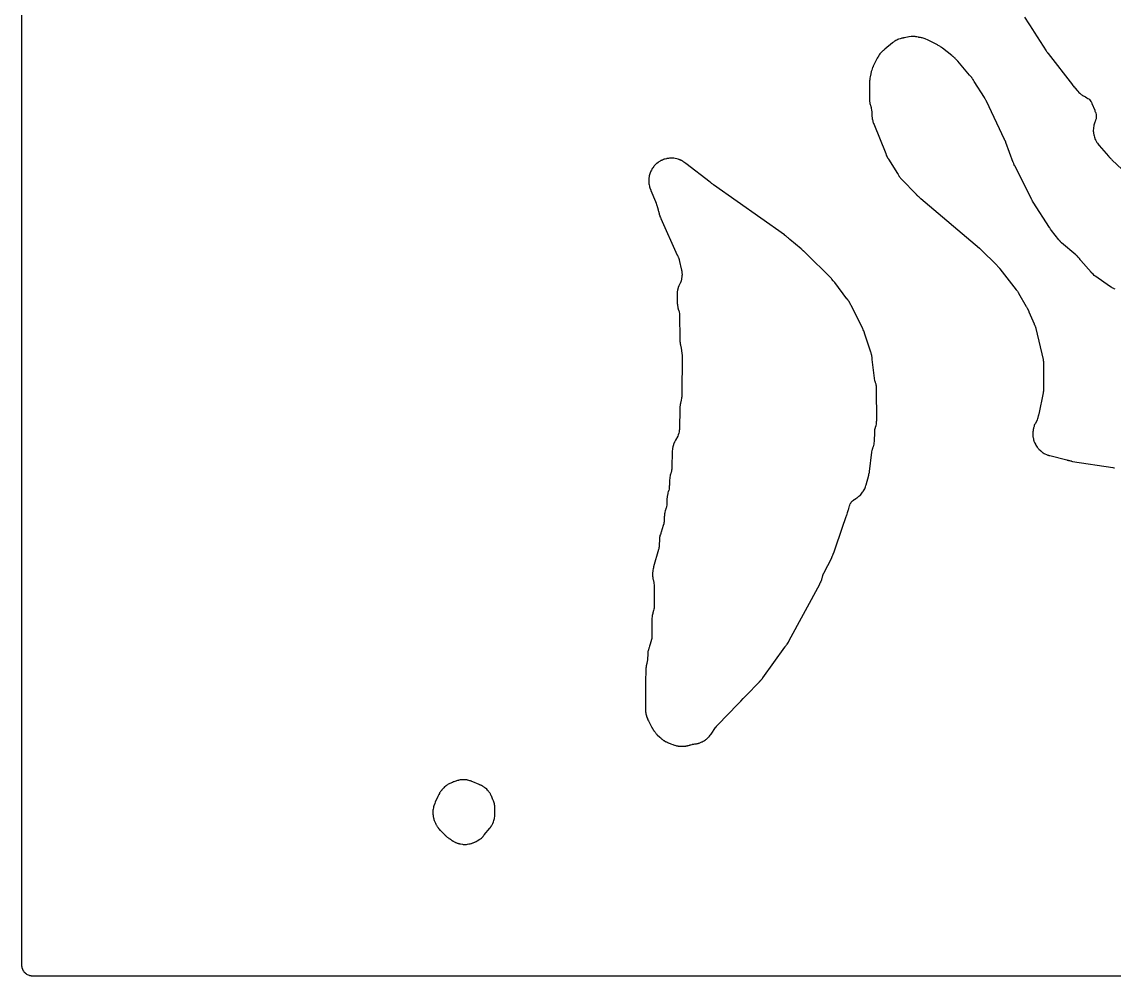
# Model space of a CAD drawing. Header units: millimetres. Extents: x 0 to 300, y 0 to 300.
# Drawn here: x -0.1 to 120.9, y -0.1 to 105.6 of the extents above; entities that cross this region are included whole.
import ezdxf

# ---------------------------------------------------------------- set-up
doc = ezdxf.new("R2010")
doc.units = ezdxf.units.MM
doc.layers.add('CUT', color=7, linetype='CONTINUOUS')

msp = doc.modelspace()

# ---------------------------------------------------------------- linework, layer by layer
at = {"layer": 'CUT'}
for points in [[(298.85, -0.08), (1.15, -0.08), (1.01, -0.07), (0.99, -0.07), (0.97, -0.06), (0.91, -0.05), (0.89, -0.05), (0.88, -0.05), (0.83, -0.04), (0.8, -0.03), (0.79, -0.03), (0.78, -0.02), (0.67, 0.02), (0.56, 0.07), (0.54, 0.08), (0.46, 0.12), (0.46, 0.13), (0.41, 0.17), (0.39, 0.18), (0.37, 0.19), (0.36, 0.2), (0.33, 0.23), (0.28, 0.28), (0.23, 0.33), (0.2, 0.36), (0.19, 0.37), (0.18, 0.39), (0.17, 0.41), (0.13, 0.46), (0.12, 0.46), (0.08, 0.54), (0.07, 0.56), (0.02, 0.67), (-0.02, 0.78), (-0.03, 0.79), (-0.03, 0.8), (-0.04, 0.83), (-0.05, 0.88), (-0.05, 0.89), (-0.05, 0.91), (-0.06, 0.97), (-0.07, 0.99), (-0.07, 1.01), (-0.08, 1.15), (-0.08, 298.84)], [(110.99, 106.14), (111.93, 104.69), (111.96, 104.64), (111.97, 104.63), (111.97, 104.62), (112.05, 104.51), (113.38, 102.44), (113.42, 102.36), (113.5, 102.26), (113.5, 102.25), (113.56, 102.19), (113.59, 102.15), (113.6, 102.14), (116.29, 98.65), (116.31, 98.62), (116.34, 98.59), (116.38, 98.53), (116.46, 98.44), (116.48, 98.43), (116.6, 98.29), (116.81, 98.03), (116.89, 97.94), (116.9, 97.94), (117.01, 97.81), (117.1, 97.73), (117.18, 97.66), (117.25, 97.6), (117.33, 97.54), (117.42, 97.48), (117.51, 97.43), (117.57, 97.4), (117.59, 97.39), (117.73, 97.32), (117.91, 97.23), (118.02, 97.16), (118.11, 97.1), (118.17, 97.04), (118.26, 96.94), (118.34, 96.82), (118.4, 96.73), (118.46, 96.6), (118.76, 95.84), (118.79, 95.75), (118.82, 95.67), (118.85, 95.62), (118.88, 95.52), (118.91, 95.39), (118.93, 95.26), (118.94, 95.15), (118.93, 95.03), (118.92, 94.91), (118.89, 94.8), (118.87, 94.73), (118.86, 94.71), (118.82, 94.62), (118.82, 94.61), (118.81, 94.59), (118.79, 94.54), (118.78, 94.52), (118.74, 94.43), (118.73, 94.4), (118.73, 94.38), (118.71, 94.32), (118.7, 94.28), (118.68, 94.21), (118.65, 94.08), (118.63, 93.95), (118.62, 93.81), (118.62, 93.78), (118.61, 93.62), (118.61, 93.56), (118.61, 93.53), (118.62, 93.4), (118.64, 93.3), (118.64, 93.27), (118.66, 93.21), (118.67, 93.15), (118.67, 93.12), (118.69, 93.01), (118.73, 92.86), (118.77, 92.74), (118.79, 92.7), (118.82, 92.62), (118.84, 92.59), (118.86, 92.56), (118.89, 92.5), (118.93, 92.41), (119, 92.28), (119.02, 92.25), (119.08, 92.18), (119.23, 91.99), (119.27, 91.94), (120.31, 90.75), (120.32, 90.74), (120.37, 90.68), (120.38, 90.66), (120.42, 90.62), (120.46, 90.58), (120.46, 90.57), (120.53, 90.51), (120.57, 90.46), (120.62, 90.41), (120.66, 90.36), (120.67, 90.35), (120.7, 90.33), (123.98, 87.23)], [(121.02, 76.03), (120.91, 76.07), (120.87, 76.09), (120.79, 76.12), (120.71, 76.18), (120.62, 76.23), (120.61, 76.23), (120.57, 76.26), (120.42, 76.36), (118.9, 77.42), (118.88, 77.44), (118.86, 77.45), (118.81, 77.48), (118.79, 77.5), (118.72, 77.55), (118.62, 77.63), (118.5, 77.75), (118.43, 77.82), (118.42, 77.83), (118.39, 77.87), (118.37, 77.89), (117.22, 79.21), (117.16, 79.28), (117.14, 79.32), (117.07, 79.41), (117.03, 79.45), (116.99, 79.5), (116.98, 79.51), (116.98, 79.52), (116.96, 79.53), (116.95, 79.54), (116.92, 79.58), (116.89, 79.61), (116.88, 79.63), (116.85, 79.66), (116.84, 79.67), (116.83, 79.68), (116.81, 79.69), (116.78, 79.72), (116.74, 79.76), (116.73, 79.76), (116.67, 79.82), (115.09, 81.17), (115.02, 81.23), (115, 81.25), (114.98, 81.27), (114.97, 81.28), (114.93, 81.32), (114.93, 81.33), (114.89, 81.36), (114.79, 81.49), (113.97, 82.54), (113.88, 82.67), (113.79, 82.82), (113.76, 82.87), (111.94, 85.67), (111.88, 85.77), (111.82, 85.9), (111.8, 85.93), (111.77, 86.01), (111.73, 86.09), (109.9, 89.69), (109.89, 89.7), (109.88, 89.72), (109.87, 89.74), (109.86, 89.76), (109.84, 89.8), (109.83, 89.82), (109.82, 89.86), (109.81, 89.87), (109.81, 89.88), (109.8, 89.93), (109.76, 90.01), (109.74, 90.05), (108.93, 92.26), (108.92, 92.28), (108.91, 92.3), (108.91, 92.31), (108.87, 92.41), (108.83, 92.48), (108.82, 92.49), (108.82, 92.5), (108.77, 92.6), (106.76, 96.86), (106.75, 96.89), (106.74, 96.91), (106.73, 96.93), (106.71, 96.97), (106.68, 97.03), (106.63, 97.11), (106.62, 97.14), (106.61, 97.15), (106.59, 97.19), (106.57, 97.22), (106.56, 97.23), (106.55, 97.25), (105.43, 99.01), (105.42, 99.03), (105.37, 99.11), (105.36, 99.12), (105.35, 99.14), (105.32, 99.21), (105.3, 99.23), (105.3, 99.24), (105.29, 99.25), (105.28, 99.26), (105.27, 99.27), (105.27, 99.28), (105.23, 99.33), (105.2, 99.38), (105.19, 99.39), (105.19, 99.4), (105.17, 99.42), (105.16, 99.43), (105.16, 99.44), (105.14, 99.46), (105.09, 99.53), (105.04, 99.58), (105.01, 99.61), (105.01, 99.62), (105, 99.62), (104.9, 99.74), (103.6, 101.28), (103.53, 101.35), (103.49, 101.38), (103.38, 101.51), (103.35, 101.54), (103.29, 101.6), (103.28, 101.61), (103.19, 101.69), (103.18, 101.69), (103.11, 101.75), (103.1, 101.76), (103.09, 101.77), (103.07, 101.78), (103, 101.84), (102.93, 101.89), (101.9, 102.73), (101.87, 102.75), (101.81, 102.8), (101.79, 102.81), (101.78, 102.82), (101.69, 102.88), (101.61, 102.93), (101.44, 103.03), (101.35, 103.09), (101.27, 103.13), (100.39, 103.57), (100.3, 103.61), (100.23, 103.64), (100.07, 103.71), (99.98, 103.75), (99.89, 103.78), (99.75, 103.82), (99.64, 103.85), (99.56, 103.87), (99.46, 103.9), (99.36, 103.92), (99.3, 103.92), (99.26, 103.93), (99.24, 103.93), (99.2, 103.94), (99.05, 103.96), (99.01, 103.97), (99, 103.97), (98.95, 103.98), (98.87, 104), (98.72, 104.01), (98.59, 104.01), (98.42, 104), (98.21, 103.97), (98.18, 103.96), (97.71, 103.88), (97.68, 103.87), (97.65, 103.87), (97.62, 103.86), (97.58, 103.85), (97.54, 103.84), (97.53, 103.84), (97.52, 103.84), (97.43, 103.82), (97.41, 103.82), (97.32, 103.8), (97.22, 103.76), (97.08, 103.71), (97.07, 103.71), (97.04, 103.7), (96.97, 103.68), (96.85, 103.62), (96.83, 103.61), (96.81, 103.6), (96.75, 103.57), (96.62, 103.5), (96.59, 103.48), (96.53, 103.43), (96.5, 103.41), (96.48, 103.39), (96.41, 103.34), (96.37, 103.31), (95.51, 102.6), (95.44, 102.53), (95.43, 102.52), (95.42, 102.52), (95.41, 102.51), (95.37, 102.48), (95.3, 102.42), (95.19, 102.32), (95.08, 102.2), (94.98, 102.08), (94.9, 101.97), (94.83, 101.85), (94.82, 101.84), (94.81, 101.81), (94.78, 101.76), (94.74, 101.71), (94.68, 101.61), (94.27, 100.81), (94.24, 100.73), (94.23, 100.71), (94.22, 100.69), (94.21, 100.66), (94.16, 100.57), (94.13, 100.44), (94.12, 100.43), (94.07, 100.29), (94.02, 100.13), (93.91, 99.66), (93.9, 99.6), (93.86, 99.37), (93.85, 99.31), (93.84, 99.23), (93.83, 99.09), (93.81, 97.12), (93.81, 97.02), (93.82, 96.89), (93.83, 96.8), (93.84, 96.73), (93.85, 96.7), (93.87, 96.58), (93.89, 96.49), (93.91, 96.4), (93.92, 96.37), (93.95, 96.3), (93.96, 96.27), (94, 96.15), (94, 96.13), (94.01, 96.08), (94.01, 96.05), (94.02, 96.02), (94.05, 95.88), (94.05, 95.81), (94.06, 95.74), (94.06, 95.69), (94.08, 95.44), (94.08, 95.26), (94.08, 95.16), (94.1, 95.06), (94.12, 94.95), (94.12, 94.92), (94.13, 94.88), (94.15, 94.78), (94.17, 94.71), (94.17, 94.68), (94.19, 94.62), (94.2, 94.57), (94.23, 94.47), (94.27, 94.38), (94.28, 94.36), (94.28, 94.35), (95.61, 91.07), (95.62, 91.03), (95.63, 91.02), (95.65, 90.93), (95.66, 90.9), (95.7, 90.79), (95.76, 90.68), (95.82, 90.57), (95.85, 90.54), (95.87, 90.5), (95.9, 90.46), (95.91, 90.45), (95.91, 90.44), (95.93, 90.42), (96.93, 88.84), (96.94, 88.83), (96.96, 88.79), (97, 88.72), (97.03, 88.66), (97.04, 88.64), (97.08, 88.57), (97.1, 88.53), (97.12, 88.51), (97.14, 88.47), (97.18, 88.43), (97.21, 88.38), (97.26, 88.33), (97.29, 88.3), (97.29, 88.29), (97.33, 88.26), (97.38, 88.2), (97.4, 88.18), (97.44, 88.13), (98.94, 86.59), (98.98, 86.54), (99, 86.52), (99.02, 86.49), (99.05, 86.46), (99.06, 86.45), (99.07, 86.44), (99.08, 86.43), (99.15, 86.37), (99.22, 86.31), (99.24, 86.29), (99.27, 86.27), (99.29, 86.25), (99.33, 86.21), (99.35, 86.19), (99.4, 86.14), (99.42, 86.12), (99.5, 86.05), (106, 80.57), (106.11, 80.47), (107.95, 78.64), (108.01, 78.58), (108.03, 78.55), (108.04, 78.54), (108.06, 78.51), (108.07, 78.5), (108.08, 78.49), (108.12, 78.45), (108.17, 78.38), (108.19, 78.36), (108.21, 78.34), (108.25, 78.29), (110.07, 75.96), (110.1, 75.91), (110.16, 75.83), (110.21, 75.79), (110.28, 75.67), (110.29, 75.65), (110.3, 75.64), (110.32, 75.6), (110.34, 75.57), (111.19, 74.11), (111.21, 74.06), (111.25, 74), (111.25, 73.99), (111.29, 73.92), (111.33, 73.85), (111.34, 73.83), (111.35, 73.82), (111.36, 73.78), (111.38, 73.75), (111.39, 73.71), (111.41, 73.68), (111.42, 73.65), (111.44, 73.6), (111.45, 73.58), (111.48, 73.52), (112.05, 72.17), (112.07, 72.12), (112.09, 72.09), (112.1, 72.05), (112.12, 72.02), (112.13, 72.01), (112.14, 71.97), (112.16, 71.93), (112.16, 71.91), (112.19, 71.85), (112.19, 71.84), (112.2, 71.83), (112.23, 71.69), (112.24, 71.69), (112.24, 71.66), (113.04, 68.23), (113.06, 68.11), (113.07, 68.07), (113.07, 68.03), (113.08, 68.03), (113.08, 68.02), (113.09, 67.78), (113.1, 64.89), (113.1, 64.87), (113.09, 64.73), (113.07, 64.6), (113.07, 64.59), (113.06, 64.55), (112.56, 62.19), (112.54, 62.12), (112.54, 62.09), (112.52, 62.03), (112.51, 61.98), (112.5, 61.94), (112.49, 61.9), (112.48, 61.85), (112.48, 61.84), (112.47, 61.83), (112.46, 61.8), (112.46, 61.78), (112.45, 61.75), (112.44, 61.71), (112.43, 61.69), (112.43, 61.68), (112.38, 61.56), (112.19, 61.16), (112.16, 61.11), (112.16, 61.1), (112.13, 61.05), (112.11, 61.02), (112.07, 60.92), (112.04, 60.82), (112, 60.68), (111.97, 60.57), (111.96, 60.48), (111.96, 60.46), (111.93, 60.33), (111.91, 60.21), (111.9, 60.09), (111.9, 59.88), (111.91, 59.77), (111.92, 59.72), (111.92, 59.66), (111.94, 59.6), (111.95, 59.55), (111.95, 59.54), (111.97, 59.48), (111.98, 59.42), (111.99, 59.37), (111.99, 59.35), (112.02, 59.23), (112.03, 59.2), (112.05, 59.14), (112.12, 58.98), (112.13, 58.96), (112.19, 58.85), (112.21, 58.83), (112.26, 58.73), (112.32, 58.62), (112.38, 58.53), (112.46, 58.43), (112.51, 58.37), (112.62, 58.25), (112.71, 58.17), (112.74, 58.14), (112.78, 58.11), (112.79, 58.1), (112.8, 58.09), (112.82, 58.07), (112.87, 58.03), (112.89, 58.01), (112.91, 58), (112.98, 57.94), (113.07, 57.88), (113.16, 57.83), (113.25, 57.78), (113.41, 57.71), (113.44, 57.7), (113.56, 57.64), (113.64, 57.62), (113.67, 57.61), (113.69, 57.61), (113.73, 57.6), (113.76, 57.59), (113.8, 57.58), (115.69, 57.1), (115.72, 57.09), (115.78, 57.08), (115.81, 57.07), (115.85, 57.06), (115.87, 57.06), (115.9, 57.05), (115.92, 57.04), (115.93, 57.04), (115.96, 57.03), (116.1, 57), (116.17, 56.99), (116.21, 56.98), (116.31, 56.95), (120.78, 56.25), (120.88, 56.24), (120.97, 56.24)]]:
    msp.add_lwpolyline(points, dxfattribs=at)
for points in [[(69.03, 29.1), (69.03, 29.09), (69.03, 29.07), (69.05, 28.96), (69.07, 28.89), (69.08, 28.88), (69.08, 28.87), (69.09, 28.84), (69.1, 28.8), (69.1, 28.79), (69.1, 28.78), (69.11, 28.77), (69.11, 28.76), (69.11, 28.75), (69.12, 28.74), (69.12, 28.73), (69.12, 28.72), (69.13, 28.68), (69.14, 28.66), (69.15, 28.65), (69.15, 28.64), (69.15, 28.63), (69.17, 28.57), (69.22, 28.46), (69.24, 28.41), (69.28, 28.32), (69.33, 28.22), (69.34, 28.21), (69.72, 27.46), (69.73, 27.45), (69.74, 27.43), (69.75, 27.41), (69.77, 27.37), (69.78, 27.37), (69.78, 27.36), (69.79, 27.33), (69.8, 27.32), (69.82, 27.28), (69.85, 27.23), (69.86, 27.21), (69.91, 27.14), (69.92, 27.12), (69.93, 27.11), (69.94, 27.1), (70.02, 26.99), (70.03, 26.98), (70.06, 26.94), (70.11, 26.88), (70.12, 26.87), (70.13, 26.86), (70.14, 26.84), (70.2, 26.77), (70.23, 26.75), (70.23, 26.74), (70.27, 26.7), (70.3, 26.67), (70.6, 26.38), (70.64, 26.34), (70.65, 26.34), (70.67, 26.32), (70.69, 26.3), (70.71, 26.27), (70.81, 26.19), (70.84, 26.16), (70.89, 26.13), (70.9, 26.13), (70.91, 26.12), (70.96, 26.08), (71.01, 26.04), (71.03, 26.03), (71.06, 26.02), (71.11, 25.98), (71.12, 25.97), (71.22, 25.91), (71.26, 25.89), (71.28, 25.88), (71.29, 25.88), (71.3, 25.88), (71.33, 25.86), (71.41, 25.83), (71.44, 25.81), (71.47, 25.79), (71.5, 25.78), (71.51, 25.78), (71.52, 25.78), (71.53, 25.77), (71.63, 25.73), (71.76, 25.68), (71.79, 25.67), (72.05, 25.57), (72.1, 25.55), (72.22, 25.51), (72.24, 25.5), (72.35, 25.47), (72.43, 25.45), (72.47, 25.44), (72.48, 25.44), (72.49, 25.44), (72.5, 25.43), (72.51, 25.43), (72.55, 25.42), (72.57, 25.42), (72.58, 25.42), (72.6, 25.42), (72.62, 25.41), (72.63, 25.41), (72.67, 25.4), (72.7, 25.4), (72.78, 25.39), (72.81, 25.39), (72.82, 25.39), (72.96, 25.38), (73, 25.38), (73.01, 25.38), (73.05, 25.38), (73.07, 25.38), (73.1, 25.38), (73.18, 25.38), (73.33, 25.39), (73.35, 25.4), (73.36, 25.4), (73.4, 25.4), (73.47, 25.41), (73.47, 25.42), (73.54, 25.43), (73.56, 25.43), (73.58, 25.43), (73.6, 25.44), (73.65, 25.45), (73.66, 25.45), (73.67, 25.45), (73.68, 25.46), (73.69, 25.46), (73.71, 25.46), (73.78, 25.48), (73.87, 25.51), (73.88, 25.52), (73.89, 25.52), (73.9, 25.52), (73.91, 25.52), (73.93, 25.53), (73.96, 25.54), (73.97, 25.55), (73.98, 25.55), (74, 25.56), (74.02, 25.56), (74.17, 25.6), (74.22, 25.61), (74.23, 25.61), (74.24, 25.62), (74.25, 25.62), (74.26, 25.62), (74.31, 25.63), (74.32, 25.63), (74.33, 25.63), (74.37, 25.63), (74.48, 25.64), (74.58, 25.66), (74.59, 25.67), (74.6, 25.67), (74.61, 25.67), (74.62, 25.67), (74.64, 25.67), (74.72, 25.69), (74.77, 25.7), (74.82, 25.71), (74.84, 25.72), (74.85, 25.72), (74.94, 25.74), (75.09, 25.79), (75.25, 25.86), (75.31, 25.89), (75.39, 25.94), (75.42, 25.95), (75.56, 26.04), (75.58, 26.05), (75.6, 26.07), (75.67, 26.11), (75.7, 26.14), (75.76, 26.18), (75.79, 26.21), (75.85, 26.26), (75.88, 26.29), (75.9, 26.31), (75.96, 26.37), (75.99, 26.39), (76.03, 26.43), (76.04, 26.44), (76.05, 26.46), (76.11, 26.52), (76.18, 26.61), (76.22, 26.67), (76.23, 26.69), (76.24, 26.71), (76.25, 26.72), (76.26, 26.74), (76.76, 27.45), (76.79, 27.49), (76.8, 27.5), (76.82, 27.52), (76.82, 27.53), (76.84, 27.56), (76.85, 27.57), (76.89, 27.61), (76.9, 27.63), (76.9, 27.64), (76.92, 27.66), (76.93, 27.67), (76.95, 27.69), (76.97, 27.71), (76.98, 27.72), (77.01, 27.75), (79.24, 30.06), (79.56, 30.39), (79.82, 30.66), (80.15, 31.01), (81.59, 32.5), (81.62, 32.53), (81.65, 32.56), (81.67, 32.58), (81.71, 32.62), (81.73, 32.64), (81.74, 32.65), (81.75, 32.67), (81.77, 32.69), (81.78, 32.7), (81.79, 32.71), (81.8, 32.72), (81.82, 32.75), (81.88, 32.81), (81.95, 32.9), (81.97, 32.94), (81.99, 32.96), (84.45, 36.37), (84.46, 36.39), (84.47, 36.4), (84.49, 36.42), (84.5, 36.44), (84.51, 36.45), (84.52, 36.46), (84.59, 36.54), (84.64, 36.62), (84.66, 36.65), (84.66, 36.66), (84.68, 36.68), (84.76, 36.8), (84.83, 36.93), (84.83, 36.94), (84.85, 36.96), (84.85, 36.97), (84.87, 36.99), (84.93, 37.09), (88.31, 43.35), (88.32, 43.37), (88.32, 43.38), (88.33, 43.4), (88.34, 43.41), (88.34, 43.42), (88.36, 43.46), (88.37, 43.48), (88.4, 43.54), (88.41, 43.56), (88.42, 43.57), (88.43, 43.59), (88.43, 43.6), (88.43, 43.61), (88.47, 43.7), (88.48, 43.72), (88.49, 43.73), (88.49, 43.74), (88.52, 43.81), (88.53, 43.85), (88.55, 43.92), (88.57, 43.99), (88.58, 44.02), (88.59, 44.05), (88.59, 44.06), (88.6, 44.11), (88.61, 44.14), (88.61, 44.15), (88.61, 44.16), (88.61, 44.17), (88.62, 44.18), (88.64, 44.25), (88.65, 44.27), (88.65, 44.29), (88.7, 44.43), (88.7, 44.44), (88.71, 44.46), (88.73, 44.51), (88.74, 44.52), (88.75, 44.54), (88.76, 44.55), (89.64, 46.27), (89.65, 46.31), (89.69, 46.4), (89.7, 46.42), (89.7, 46.43), (89.7, 46.44), (89.71, 46.47), (89.75, 46.56), (89.77, 46.6), (89.77, 46.61), (89.78, 46.63), (89.79, 46.64), (89.79, 46.65), (89.89, 46.93), (90.88, 49.78), (91.16, 50.6), (91.2, 50.72), (91.31, 51.04), (91.33, 51.1), (91.37, 51.25), (91.39, 51.33), (91.4, 51.36), (91.4, 51.37), (91.41, 51.38), (91.41, 51.39), (91.49, 51.61), (91.52, 51.68), (91.53, 51.71), (91.54, 51.74), (91.58, 51.88), (91.6, 52.01), (91.63, 52.1), (91.69, 52.23), (91.74, 52.33), (91.79, 52.41), (91.86, 52.49), (91.95, 52.58), (92.04, 52.66), (92.13, 52.72), (92.16, 52.74), (92.3, 52.82), (92.37, 52.87), (92.42, 52.9), (92.43, 52.91), (92.44, 52.91), (92.45, 52.92), (92.47, 52.93), (92.53, 52.98), (92.56, 53), (92.61, 53.04), (92.65, 53.08), (92.74, 53.15), (92.81, 53.22), (92.88, 53.3), (92.98, 53.42), (93.06, 53.53), (93.1, 53.6), (93.12, 53.63), (93.13, 53.65), (93.15, 53.69), (93.21, 53.78), (93.29, 53.92), (93.33, 54.01), (93.37, 54.12), (93.42, 54.27), (93.44, 54.34), (93.73, 55.41), (93.74, 55.47), (93.75, 55.51), (93.75, 55.53), (93.76, 55.56), (93.77, 55.59), (93.77, 55.6), (93.77, 55.61), (93.78, 55.62), (93.79, 55.65), (93.8, 55.7), (93.8, 55.71), (93.82, 55.82), (94.08, 57.95), (94.08, 57.99), (94.11, 58.15), (94.11, 58.16), (94.12, 58.17), (94.14, 58.28), (94.16, 58.35), (94.17, 58.37), (94.17, 58.38), (94.18, 58.42), (94.19, 58.43), (94.2, 58.44), (94.23, 58.51), (94.24, 58.55), (94.25, 58.56), (94.28, 58.69), (94.32, 58.85), (94.35, 58.99), (94.36, 59.14), (94.36, 59.23), (94.39, 60.13), (94.39, 60.17), (94.39, 60.21), (94.39, 60.33), (94.42, 60.46), (94.45, 60.58), (94.46, 60.61), (94.47, 60.65), (94.5, 60.73), (94.55, 60.92), (94.58, 61.06), (94.6, 61.2), (94.6, 61.25), (94.61, 61.35), (94.62, 61.47), (94.62, 61.56), (94.61, 64.91), (94.61, 65.05), (94.6, 65.18), (94.58, 65.31), (94.57, 65.34), (94.57, 65.38), (94.56, 65.4), (94.54, 65.49), (94.51, 65.59), (94.49, 65.64), (94.49, 65.65), (94.48, 65.69), (94.47, 65.71), (94.47, 65.72), (94.46, 65.74), (94.45, 65.77), (94.41, 65.93), (94.38, 66.1), (94.37, 66.14), (94.37, 66.15), (94.37, 66.16), (94.12, 68.25), (94.12, 68.35), (94.12, 68.36), (94.11, 68.47), (94.11, 68.48), (94.09, 68.58), (94.07, 68.69), (94.05, 68.79), (94, 68.98), (93.98, 69.05), (93.31, 71.03), (93.3, 71.04), (93.3, 71.06), (93.28, 71.1), (93.27, 71.13), (93.26, 71.17), (93.25, 71.2), (93.22, 71.3), (93.18, 71.41), (93.13, 71.51), (93.12, 71.52), (93.12, 71.53), (93.07, 71.65), (91.78, 74.2), (91.78, 74.21), (91.74, 74.3), (91.73, 74.31), (91.7, 74.38), (91.69, 74.4), (91.68, 74.42), (91.67, 74.44), (91.63, 74.51), (91.61, 74.54), (91.61, 74.55), (91.59, 74.58), (91.55, 74.64), (91.54, 74.65), (91.53, 74.66), (91.53, 74.67), (91.52, 74.69), (91.51, 74.7), (91.49, 74.73), (91.48, 74.74), (91.48, 74.75), (91.47, 74.77), (91.44, 74.81), (91.41, 74.85), (91.4, 74.86), (91.39, 74.87), (91.37, 74.9), (91.31, 74.97), (89.97, 76.75), (89.95, 76.78), (89.93, 76.8), (89.92, 76.82), (89.91, 76.83), (89.88, 76.87), (89.87, 76.88), (89.84, 76.91), (89.81, 76.96), (89.65, 77.14), (89.6, 77.19), (86.69, 80.1), (86.65, 80.13), (86.63, 80.16), (86.59, 80.19), (86.56, 80.21), (86.53, 80.24), (86.52, 80.24), (86.49, 80.27), (86.45, 80.31), (86.41, 80.35), (86.37, 80.38), (86.35, 80.4), (86.32, 80.42), (86.28, 80.46), (86.27, 80.47), (86.24, 80.49), (84.98, 81.54), (84.96, 81.56), (84.94, 81.58), (84.92, 81.59), (84.9, 81.61), (84.89, 81.62), (84.84, 81.66), (84.79, 81.71), (84.74, 81.75), (84.73, 81.76), (84.69, 81.79), (84.67, 81.81), (84.65, 81.83), (84.64, 81.84), (84.57, 81.9), (84.53, 81.94), (84.41, 82.02), (84.4, 82.03), (76.53, 87.59), (76.46, 87.64), (76.4, 87.68), (76.38, 87.69), (76.37, 87.7), (76.36, 87.72), (76.35, 87.72), (76.31, 87.76), (76.25, 87.8), (76.22, 87.83), (76.19, 87.85), (76.15, 87.88), (73.49, 89.95), (73.37, 90.03), (73.35, 90.05), (73.32, 90.06), (73.26, 90.11), (73.15, 90.19), (73.1, 90.22), (72.99, 90.27), (72.98, 90.28), (72.97, 90.28), (72.92, 90.31), (72.86, 90.33), (72.85, 90.34), (72.83, 90.34), (72.77, 90.36), (72.76, 90.36), (72.75, 90.36), (72.73, 90.37), (72.72, 90.37), (72.68, 90.38), (72.62, 90.41), (72.48, 90.45), (72.3, 90.49), (72.15, 90.52), (72.04, 90.53), (72.03, 90.53), (71.91, 90.54), (71.81, 90.54), (71.8, 90.54), (71.65, 90.53), (71.55, 90.51), (71.51, 90.5), (71.38, 90.48), (71.34, 90.47), (71.2, 90.44), (71.09, 90.42), (70.99, 90.38), (70.87, 90.33), (70.86, 90.32), (70.81, 90.3), (70.79, 90.29), (70.77, 90.28), (70.72, 90.26), (70.68, 90.24), (70.62, 90.21), (70.55, 90.17), (70.48, 90.12), (70.4, 90.07), (70.27, 89.96), (70.24, 89.94), (70.11, 89.83), (70.07, 89.79), (70.03, 89.75), (69.97, 89.68), (69.91, 89.61), (69.8, 89.46), (69.75, 89.38), (69.7, 89.29), (69.66, 89.22), (69.6, 89.11), (69.56, 89.02), (69.52, 88.92), (69.48, 88.8), (69.45, 88.69), (69.42, 88.56), (69.41, 88.5), (69.38, 88.33), (69.36, 88.22), (69.36, 88.12), (69.36, 87.96), (69.37, 87.83), (69.39, 87.71), (69.41, 87.58), (69.44, 87.43), (69.46, 87.35), (69.49, 87.26), (69.53, 87.15), (69.56, 87.1), (69.56, 87.09), (69.56, 87.08), (69.57, 87.05), (69.58, 87.02), (69.61, 86.94), (70.11, 85.75), (70.15, 85.64), (70.16, 85.61), (70.17, 85.58), (70.18, 85.57), (70.18, 85.55), (70.19, 85.52), (70.22, 85.43), (70.22, 85.42), (70.24, 85.37), (70.25, 85.32), (70.4, 84.8), (70.4, 84.79), (70.41, 84.77), (70.42, 84.74), (70.42, 84.73), (70.43, 84.68), (70.44, 84.65), (70.47, 84.54), (70.47, 84.51), (70.51, 84.39), (70.51, 84.37), (70.52, 84.34), (70.53, 84.3), (70.54, 84.27), (70.57, 84.21), (70.58, 84.19), (70.58, 84.17), (70.59, 84.15), (70.61, 84.11), (70.61, 84.09), (70.66, 83.98), (70.67, 83.95), (70.69, 83.9), (70.71, 83.84), (72.52, 79.78), (72.57, 79.7), (72.57, 79.69), (72.62, 79.6), (72.64, 79.57), (72.65, 79.54), (72.69, 79.43), (72.73, 79.3), (72.74, 79.27), (72.75, 79.23), (72.75, 79.22), (72.76, 79.17), (72.77, 79.1), (72.97, 78.28), (72.97, 78.26), (72.98, 78.19), (72.99, 78.14), (73, 78.11), (73.02, 78.03), (73.03, 77.97), (73.03, 77.89), (73.04, 77.83), (73.04, 77.82), (73.05, 77.66), (73.05, 77.65), (73.05, 77.59), (73.04, 77.55), (73.04, 77.54), (73.04, 77.52), (73.03, 77.46), (73.02, 77.37), (73.02, 77.31), (73.01, 77.25), (73.01, 77.17), (73.01, 77.15), (73, 77.1), (73, 77.08), (72.99, 77.06), (72.99, 77.05), (72.97, 76.99), (72.96, 76.93), (72.93, 76.85), (72.9, 76.78), (72.89, 76.77), (72.84, 76.68), (72.81, 76.62), (72.77, 76.54), (72.71, 76.41), (72.63, 76.19), (72.61, 76.14), (72.6, 76.11), (72.57, 76.01), (72.55, 75.91), (72.52, 75.71), (72.51, 75.62), (72.51, 75.53), (72.51, 75.37), (72.51, 75.34), (72.53, 74.5), (72.53, 74.47), (72.53, 74.45), (72.54, 74.33), (72.55, 74.21), (72.56, 74.19), (72.57, 74.09), (72.58, 74.06), (72.6, 73.95), (72.63, 73.84), (72.64, 73.78), (72.65, 73.75), (72.66, 73.73), (72.66, 73.72), (72.67, 73.69), (72.68, 73.67), (72.68, 73.66), (72.73, 73.48), (72.76, 73.32), (72.76, 73.27), (72.77, 73.13), (72.77, 73.11), (72.77, 73.1), (72.77, 73.08), (72.8, 70.54), (72.8, 70.48), (72.81, 70.34), (72.81, 70.31), (72.81, 70.28), (72.82, 70.25), (72.82, 70.24), (72.82, 70.19), (72.83, 70.16), (72.83, 70.1), (72.84, 70.04), (72.85, 69.97), (72.86, 69.95), (72.88, 69.84), (72.89, 69.81), (72.89, 69.78), (72.9, 69.71), (72.91, 69.69), (72.98, 69.27), (73, 69.18), (73, 69.17), (73, 69.15), (73.01, 69.11), (73.02, 69.03), (73.04, 68.92), (73.04, 68.91), (73.05, 68.73), (73.05, 68.68), (73.04, 64.27), (73.04, 64.26), (73.03, 64.14), (73.02, 64.09), (73.01, 63.97), (73.01, 63.93), (72.97, 63.73), (72.89, 63.41), (72.87, 63.31), (72.86, 63.28), (72.85, 63.22), (72.83, 63.11), (72.82, 63.03), (72.81, 62.95), (72.8, 62.8), (72.8, 62.77), (72.76, 60.58), (72.76, 60.56), (72.76, 60.49), (72.75, 60.35), (72.74, 60.25), (72.74, 60.23), (72.7, 60.06), (72.64, 59.89), (72.63, 59.87), (72.57, 59.73), (72.32, 59.28), (72.31, 59.27), (72.3, 59.25), (72.3, 59.24), (72.29, 59.22), (72.28, 59.21), (72.21, 59.07), (72.2, 59.04), (72.19, 59.01), (72.16, 58.95), (72.15, 58.94), (72.11, 58.82), (72.1, 58.78), (72.06, 58.67), (72.03, 58.57), (71.99, 58.37), (71.98, 58.25), (71.97, 58.13), (71.97, 58.07), (71.92, 56.24), (71.92, 56.22), (71.92, 56.21), (71.92, 56.15), (71.91, 56.08), (71.9, 55.96), (71.9, 55.95), (71.89, 55.9), (71.87, 55.81), (71.86, 55.76), (71.85, 55.74), (71.84, 55.71), (71.82, 55.65), (71.81, 55.62), (71.81, 55.6), (71.78, 55.54), (71.76, 55.48), (71.75, 55.45), (71.72, 55.33), (71.7, 55.2), (71.69, 55.07), (71.69, 55.06), (71.68, 54.9), (71.67, 54.83), (71.65, 54.31), (71.64, 54.2), (71.64, 54.19), (71.63, 54.04), (71.63, 53.98), (71.63, 53.96), (71.61, 53.86), (71.58, 53.73), (71.57, 53.7), (71.56, 53.69), (71.54, 53.63), (71.53, 53.61), (71.48, 53.45), (71.47, 53.38), (71.46, 53.34), (71.46, 53.32), (71.44, 53.24), (71.43, 53.2), (71.43, 53.18), (71.41, 53.08), (71.39, 52.9), (71.38, 52.82), (71.36, 52.34), (71.36, 52.29), (71.36, 52.23), (71.36, 52.18), (71.35, 52.09), (71.33, 51.95), (71.33, 51.94), (71.29, 51.77), (71.27, 51.72), (71.27, 51.71), (71.27, 51.69), (71.26, 51.67), (71.22, 51.56), (71.19, 51.45), (71.16, 51.33), (71.14, 51.24), (71.12, 51.14), (71.1, 50.93), (71.1, 50.92), (71.1, 50.91), (71.09, 50.81), (71.09, 50.77), (71.09, 50.74), (71.07, 50.47), (71.07, 50.4), (71.07, 50.37), (71.07, 50.31), (71.06, 50.27), (71.06, 50.22), (71.05, 50.18), (71.05, 50.16), (71.02, 50.01), (70.97, 49.83), (70.73, 49.11), (70.71, 49.04), (70.69, 48.95), (70.65, 48.84), (70.61, 48.74), (70.59, 48.63), (70.57, 48.52), (70.55, 48.42), (70.55, 48.31), (70.55, 48.25), (70.53, 47.69), (70.52, 47.5), (70.52, 47.49), (70.49, 47.35), (70.48, 47.34), (70.48, 47.31), (70.47, 47.26), (70.45, 47.2), (69.9, 45.25), (69.88, 45.13), (69.87, 45.09), (69.83, 44.87), (69.81, 44.78), (69.8, 44.7), (69.79, 44.64), (69.78, 44.5), (69.78, 44.41), (69.78, 44.34), (69.78, 44.24), (69.8, 44.13), (69.83, 43.99), (69.83, 43.96), (69.83, 43.95), (69.84, 43.87), (69.91, 43.52), (69.93, 43.42), (69.93, 43.41), (69.95, 43.28), (69.96, 43.15), (69.96, 43.12), (69.96, 43.04), (69.97, 42.93), (69.97, 41.01), (69.97, 40.98), (69.96, 40.9), (69.96, 40.79), (69.95, 40.69), (69.95, 40.68), (69.95, 40.67), (69.95, 40.65), (69.95, 40.63), (69.94, 40.6), (69.94, 40.58), (69.9, 40.42), (69.82, 40.15), (69.8, 40.09), (69.77, 39.99), (69.75, 39.88), (69.73, 39.74), (69.72, 39.57), (69.72, 39.44), (69.7, 37.73), (69.7, 37.72), (69.7, 37.48), (69.69, 37.33), (69.67, 37.21), (69.65, 37.12), (69.65, 37.11), (69.65, 37.1), (69.64, 37.06), (69.49, 36.59), (69.45, 36.47), (69.4, 36.32), (69.4, 36.31), (69.38, 36.24), (69.38, 36.23), (69.37, 36.21), (69.36, 36.19), (69.34, 36.12), (69.32, 36.05), (69.31, 36.01), (69.3, 35.95), (69.28, 35.87), (69.28, 35.84), (69.27, 35.74), (69.27, 35.72), (69.27, 35.7), (69.26, 35.6), (69.26, 35.55), (69.26, 35.54), (69.25, 35.53), (69.25, 35.52), (69.25, 35.5), (69.25, 35.48), (69.25, 35.43), (69.23, 35.18), (69.23, 35.1), (69.23, 35.05), (69.23, 35.03), (69.23, 34.98), (69.23, 34.96), (69.23, 34.95), (69.23, 34.94), (69.23, 34.93), (69.22, 34.91), (69.21, 34.87), (69.2, 34.83), (69.2, 34.8), (69.2, 34.78), (69.16, 34.6), (69.16, 34.59), (69.14, 34.52), (69.14, 34.51), (69.14, 34.5), (69.13, 34.49), (69.13, 34.48), (69.12, 34.44), (69.12, 34.43), (69.11, 34.39), (69.09, 34.31), (69.08, 34.27), (69.08, 34.26), (69.08, 34.25), (69.08, 34.24), (69.07, 34.23), (69.07, 34.21), (69.06, 34.16), (69.06, 34.15), (69.06, 34.13), (69.06, 34.12), (69.05, 34.11), (69.05, 34.09), (69.04, 34.03), (69.04, 34), (69.03, 33.92), (69.03, 33.83), (69.03, 33.81), (69.03, 33.79), (69.03, 33.78), (69.03, 33.77), (69.03, 33.54), (69.03, 33.34), (69.02, 33.04), (69.01, 32.02), (68.99, 29.56), (68.99, 29.53), (68.99, 29.52), (68.99, 29.5), (68.99, 29.41), (68.99, 29.31), (69.01, 29.24), (69.01, 29.21), (69.01, 29.17), (69.02, 29.13), (69.03, 29.12), (69.03, 29.11)], [(45.48, 17.69), (45.49, 17.67), (45.5, 17.6), (45.5, 17.57), (45.52, 17.48), (45.53, 17.45), (45.55, 17.36), (45.57, 17.26), (45.61, 17.17), (45.75, 16.85), (45.79, 16.76), (45.83, 16.69), (45.86, 16.63), (45.88, 16.59), (45.94, 16.49), (45.98, 16.45), (46.01, 16.4), (46.02, 16.39), (46.03, 16.38), (46.08, 16.29), (46.15, 16.2), (46.23, 16.11), (46.26, 16.09), (46.32, 16.03), (46.64, 15.72), (46.66, 15.7), (46.68, 15.67), (46.7, 15.64), (46.73, 15.62), (46.73, 15.61), (46.77, 15.57), (46.79, 15.55), (46.81, 15.52), (46.82, 15.51), (46.83, 15.5), (46.84, 15.49), (46.92, 15.42), (47.05, 15.32), (47.1, 15.27), (47.15, 15.24), (47.21, 15.19), (47.22, 15.18), (47.25, 15.16), (47.32, 15.12), (47.33, 15.12), (47.35, 15.11), (47.35, 15.1), (47.36, 15.1), (47.4, 15.08), (47.51, 15), (47.54, 14.98), (47.55, 14.97), (47.56, 14.96), (47.6, 14.93), (47.63, 14.91), (47.68, 14.89), (47.72, 14.86), (47.81, 14.81), (47.92, 14.76), (47.97, 14.74), (48, 14.72), (48.07, 14.69), (48.14, 14.66), (48.18, 14.65), (48.19, 14.64), (48.21, 14.64), (48.27, 14.62), (48.3, 14.61), (48.32, 14.61), (48.36, 14.6), (48.41, 14.58), (48.52, 14.56), (48.74, 14.53), (48.79, 14.52), (48.94, 14.51), (49.06, 14.51), (49.16, 14.51), (49.27, 14.53), (49.44, 14.56), (49.45, 14.56), (49.5, 14.57), (49.58, 14.58), (49.7, 14.61), (49.73, 14.62), (49.81, 14.65), (49.88, 14.68), (49.9, 14.69), (49.98, 14.72), (49.99, 14.72), (50.1, 14.77), (50.13, 14.79), (50.14, 14.79), (50.17, 14.81), (50.23, 14.84), (50.24, 14.85), (50.35, 14.91), (50.42, 14.94), (50.58, 15.04), (50.62, 15.07), (50.64, 15.08), (50.71, 15.14), (50.73, 15.15), (50.82, 15.22), (50.98, 15.37), (51.01, 15.4), (51.02, 15.41), (51.11, 15.51), (51.15, 15.56), (51.76, 16.32), (51.82, 16.4), (51.84, 16.43), (51.89, 16.5), (51.96, 16.6), (52.02, 16.7), (52.04, 16.74), (52.09, 16.84), (52.16, 17), (52.21, 17.15), (52.24, 17.26), (52.27, 17.39), (52.28, 17.45), (52.31, 17.62), (52.33, 17.73), (52.33, 17.83), (52.33, 18.38), (52.33, 18.45), (52.32, 18.55), (52.32, 18.56), (52.32, 18.62), (52.32, 18.66), (52.31, 18.78), (52.29, 18.9), (52.28, 18.96), (52.27, 19.02), (52.24, 19.13), (52.2, 19.24), (52.15, 19.36), (52.12, 19.42), (52.11, 19.44), (52.1, 19.46), (52.02, 19.69), (51.98, 19.78), (51.97, 19.81), (51.95, 19.86), (51.92, 19.91), (51.91, 19.92), (51.9, 19.94), (51.87, 20.01), (51.87, 20.02), (51.84, 20.08), (51.82, 20.11), (51.8, 20.14), (51.76, 20.22), (51.74, 20.25), (51.66, 20.35), (51.6, 20.42), (51.59, 20.43), (51.58, 20.44), (51.5, 20.53), (51.41, 20.63), (51.28, 20.74), (51.22, 20.78), (51.14, 20.84), (51.06, 20.89), (50.97, 20.96), (50.95, 20.97), (50.84, 21.03), (50.73, 21.08), (50.68, 21.1), (50.63, 21.12), (50.59, 21.14), (49.87, 21.45), (49.77, 21.49), (49.75, 21.5), (49.72, 21.51), (49.71, 21.51), (49.62, 21.55), (49.54, 21.57), (49.44, 21.61), (49.33, 21.63), (49.27, 21.64), (49.23, 21.65), (49.21, 21.65), (49.19, 21.65), (49.14, 21.66), (49.06, 21.67), (48.93, 21.68), (48.87, 21.68), (48.77, 21.68), (48.65, 21.67), (48.53, 21.66), (48.53, 21.65), (48.47, 21.65), (48.38, 21.63), (48.33, 21.62), (48.28, 21.61), (48.17, 21.59), (48.07, 21.55), (47.99, 21.52), (47.98, 21.52), (47.87, 21.49), (47.77, 21.45), (47.71, 21.43), (47.67, 21.41), (47.63, 21.39), (47.62, 21.39), (47.59, 21.38), (47.58, 21.37), (47.43, 21.31), (47.33, 21.26), (47.32, 21.26), (47.25, 21.23), (47.15, 21.18), (47.06, 21.12), (47, 21.08), (46.97, 21.05), (46.91, 21), (46.9, 21), (46.87, 20.98), (46.84, 20.96), (46.78, 20.9), (46.75, 20.88), (46.66, 20.79), (46.54, 20.66), (46.51, 20.63), (46.45, 20.56), (46.44, 20.55), (46.43, 20.54), (46.39, 20.49), (46.36, 20.46), (46.29, 20.37), (46.26, 20.31), (46.23, 20.27), (46.2, 20.21), (46.18, 20.17), (46.11, 20.03), (46.1, 20.03), (46.03, 19.9), (46.02, 19.88), (45.99, 19.83), (45.71, 19.2), (45.66, 19.05), (45.65, 19.02), (45.65, 19.01), (45.64, 18.99), (45.64, 18.98), (45.62, 18.94), (45.59, 18.89), (45.56, 18.79), (45.53, 18.69), (45.52, 18.64), (45.51, 18.58), (45.48, 18.43), (45.46, 18.29), (45.45, 18.15), (45.45, 17.95), (45.45, 17.85), (45.47, 17.75), (45.48, 17.7)]]:
    msp.add_lwpolyline(points, close=True, dxfattribs=at)

doc.saveas('drawing.dxf')
